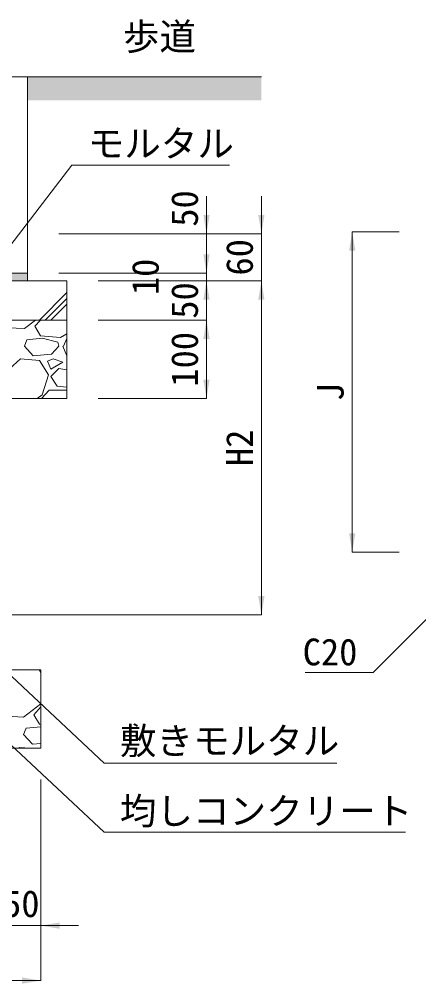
# Model space of a CAD drawing. Units: millimetres at full size. Extents: x -256 to 8822, y 144 to 6610.
# Drawn here: x 1131 to 1640, y 3349 to 4578 of the extents above; entities that cross this region are included whole.
import ezdxf
from ezdxf.enums import TextEntityAlignment as Align

# ---------------------------------------------------------------- set-up
doc = ezdxf.new("R2010")
doc.units = ezdxf.units.MM
doc.header["$LTSCALE"] = 10
for name, color, linetype, lineweight in [('KIJUN', 7, 'Continuous', 9), ('ハッチング_基礎', 150, 'Continuous', 9), ('寸法線', 7, 'Continuous', 13), ('引出線', 4, 'Continuous', 13), ('舗装・基礎', 3, 'Continuous', 20)]:
    doc.layers.add(name, color=color, linetype=linetype, lineweight=lineweight)
for name, color, linetype in [('ハッチング_モルタル', 30, 'Continuous'), ('ハッチング_舗装', 7, 'Continuous'), ('文字', 7, 'Continuous')]:
    doc.layers.add(name, color=color, linetype=linetype)
doc.styles.add('ＭＳ ゴシック', font='')
doc.styles.get('ＭＳ ゴシック').set_extended_font_data('MS Gothic')

# ---------------------------------------------------------------- blocks, each defined once
blk = doc.blocks.new('filled_arrow')
at = {"color": 0, "linetype": 'Continuous', "lineweight": -2}
blk.add_solid([(7.5, 1.25), (0, 0), (7.5, -1.25)], dxfattribs=at)

msp = doc.modelspace()

# ---------------------------------------------------------------- hatches: boundary and pattern name
at = {"layer": 'ハッチング_モルタル'}
msp.add_hatch(color=256, dxfattribs=at).paths.add_polyline_path([(936.26, 4254.98), (941.26, 4304.98), (931.73, 4304.98), (931.72, 4304.98), (936.72, 4244.98), (1058.22, 4244.98), (1141.26, 4244.98), (1141.26, 4254.98)])
at = {"layer": 'ハッチング_基礎', "lineweight": 5}
h = msp.add_hatch(dxfattribs=at)
h.set_pattern_fill('USER', color=256, style=0, pattern_type=2)
h.set_pattern_definition([(45, (-5800.99, 1621.73), (-70.7107, 70.7107), []), (45, (-5793.74, 1621.73), (-70.7107, 70.7107), []), (45, (-5786.49, 1621.73), (-70.7107, 70.7107), [])])
h.paths.add_polyline_path([(1058.22, 4244.98), (1058.22, 4194.98), (1191.26, 4194.98), (1191.26, 4244.98)])
at = {"layer": 'ハッチング_舗装'}
msp.add_hatch(color=256, dxfattribs=at).paths.add_polyline_path([(1439.35, 4474.98), (1439.35, 4504.98), (1141.26, 4504.98), (1141.26, 4474.98)])

# ---------------------------------------------------------------- linework, layer by layer
at = {"layer": 'KIJUN', "lineweight": 13}
for p, q in [((988.41, 4504.98), (1141.26, 4504.98)), ((1141.26, 4504.98), (1141.26, 4254.98)), ((936.26, 4254.98), (1141.26, 4254.98))]:
    msp.add_line(p, q, dxfattribs=at)
at = {"layer": 'ハッチング_基礎', "lineweight": 5}
for p, q in [((1137.28, 4184.08), (1151.38, 4194.98)), ((1150.49, 4187.13), (1157.55, 4194.98)), ((1115.94, 4185.1), (1137.28, 4184.08)), ((1157.6, 4174.94), (1150.49, 4187.13)), ((1137.28, 4161.73), (1140.33, 4169.86)), ((1159.63, 4171.89), (1140.33, 4169.86)), ((1183, 4172.91), (1157.6, 4174.94)), ((1179.95, 4166.81), (1159.63, 4171.89)), ((1191.26, 4177.24), (1183, 4172.91)), ((1187.06, 4161.73), (1191.26, 4171.53)), ((1148.45, 4149.54), (1137.28, 4161.73)), ((1180.97, 4161.73), (1171.82, 4151.57)), ((1180.97, 4161.73), (1179.95, 4166.81)), ((1186.05, 4161.73), (1191.26, 4149.56)), ((1132.2, 4145.47), (1108.83, 4124.14)), ((1156.58, 4143.44), (1132.2, 4145.47)), ((1171.82, 4151.57), (1148.45, 4149.54)), ((1167.76, 4125.15), (1156.58, 4143.44)), ((1173.85, 4145.47), (1166.74, 4142.43)), ((1186.05, 4141.41), (1173.85, 4145.47)), ((1166.74, 4142.43), (1170.81, 4132.27)), ((1170.81, 4132.27), (1186.05, 4141.41)), ((1180.97, 4133.28), (1170.81, 4123.12)), ((1191.26, 4131.74), (1180.97, 4133.28)), ((1159.63, 4099.75), (1167.76, 4125.15)), ((1170.81, 4123.12), (1178.93, 4110.93)), ((1158.99, 4094.98), (1168.77, 4105.85)), ((1168.77, 4105.85), (1191.26, 4105.85)), ((1178.93, 4110.93), (1191.26, 4109.45)), ((1153.45, 4094.98), (1159.63, 4099.75))]:
    msp.add_line(p, q, dxfattribs=at)
at = {"layer": 'ハッチング_基礎'}
for p, q in [((1158.22, 3745.45), (1155.91, 3749.22)), ((1136.17, 3688.98), (1158.22, 3706.01)), ((1149.38, 3692.03), (1158.22, 3701.85)), ((1114.84, 3689.99), (1136.17, 3688.98)), ((1156.49, 3679.83), (1149.38, 3692.03)), ((1158.22, 3676.75), (1139.22, 3674.75)), ((1158.22, 3679.7), (1156.49, 3679.83)), ((1136.17, 3666.63), (1139.22, 3674.75)), ((1147.35, 3654.43), (1136.17, 3666.63)), ((1158.22, 3655.38), (1147.34, 3654.43)), ((1131.09, 3650.37), (1129.84, 3649.22)), ((1144.88, 3649.22), (1131.09, 3650.37))]:
    msp.add_line(p, q, dxfattribs=at)
at = {"layer": '寸法線'}
for p, q in [((1369.35, 4254.98), (1369.35, 4352.98)), ((1439.35, 4196.98), (1439.35, 4352.98)), ((1181.26, 4304.98), (1439.35, 4304.98)), ((1181.26, 4304.98), (1369.35, 4304.98)), ((1369.35, 4196.98), (1369.35, 4302.98)), ((1555.18, 4307.25), (1555.18, 3899.25)), ((1615.18, 4307.25), (1555.18, 4307.25)), ((1181.26, 4254.98), (1369.35, 4254.98)), ((1181.26, 4254.98), (1369.35, 4254.98)), ((1231.26, 4244.98), (1369.35, 4244.98)), ((1231.26, 4244.98), (1439.35, 4244.98)), ((1231.26, 4244.98), (1439.35, 4244.98)), ((1231.26, 4244.98), (1369.35, 4244.98)), ((1369.35, 4146.98), (1369.35, 4244.98)), ((1439.35, 4244.98), (1439.35, 3819.25)), ((1231.26, 4194.98), (1369.35, 4194.98)), ((1231.26, 4194.98), (1369.35, 4194.98)), ((1369.35, 4094.98), (1369.35, 4194.98)), ((1231.26, 4094.98), (1369.35, 4094.98)), ((1615.18, 3899.25), (1555.18, 3899.25)), ((1098.22, 3819.25), (1439.35, 3819.25)), ((1158.22, 3609.22), (1158.22, 3423.13)), ((1158.22, 3609.22), (1158.22, 3353.13)), ((1060.22, 3423.13), (1206.22, 3423.13)), ((538.22, 3353.13), (1158.22, 3353.13))]:
    msp.add_line(p, q, dxfattribs=at)
at = {"layer": '引出線'}
for points in [[(1091.81, 4254.98), (1197.85, 4392.6), (1398.58, 4392.6)], [(1665.18, 3829.25), (1581.78, 3745.85), (1495.27, 3745.85)], [(1058.22, 3799.22), (1238.91, 3630.39), (1535.4, 3630.39)], [(993.37, 3771.72), (1238.91, 3542.3), (1622.93, 3542.3)]]:
    msp.add_lwpolyline(points, dxfattribs=at)
at = {"layer": '舗装・基礎'}
for p, q in [((1141.26, 4504.98), (1439.35, 4504.98)), ((1141.26, 4254.98), (1141.26, 4244.98)), ((1191.26, 4244.98), (1058.22, 4244.98)), ((1191.26, 4094.98), (1191.26, 4244.98)), ((1058.22, 4194.98), (1191.26, 4194.98)), ((1058.22, 4094.98), (1191.26, 4094.98)), ((538.22, 3749.22), (1158.22, 3749.22)), ((1158.22, 3749.22), (1158.22, 3649.22)), ((1158.22, 3649.22), (538.22, 3649.22))]:
    msp.add_line(p, q, dxfattribs=at)

# ---------------------------------------------------------------- block references
at = {"layer": '寸法線', "xscale": 3.2, "yscale": 3.2}
for p, rotation in [((1369.35, 4304.98), 90), ((1439.35, 4304.98), 90), ((1555.18, 4307.25), 270), ((1369.35, 4254.98), 90), ((1369.35, 4254.98), 90), ((1369.35, 4244.98), 270), ((1369.35, 4244.98), 270), ((1439.35, 4244.98), 270), ((1439.35, 4244.98), 270), ((1369.35, 4194.98), 270), ((1369.35, 4194.98), 270), ((1369.35, 4094.98), 90), ((1555.18, 3899.25), 90), ((1439.35, 3819.25), 90), ((1158.22, 3353.13), 180)]:
    msp.add_blockref('filled_arrow', p, dxfattribs=dict(at, rotation=rotation))
msp.add_blockref('filled_arrow', (1158.22, 3423.13), dxfattribs=at)

# ---------------------------------------------------------------- texts
at = {"layer": '寸法線', "style": 'ＭＳ ゴシック'}
for s, p in [('50', (1341.35, 4337.22)), ('60', (1411.35, 4274.98)), ('10', (1291.35, 4249.98)), ('50', (1341.35, 4219.98)), ('100', (1341.35, 4144.98)), ('J', (1527.18, 4103.25)), ('H2', (1411.35, 4032.11))]:
    msp.add_text(s, height=34.18, rotation=90, dxfattribs=at).set_placement(p, align=Align.MIDDLE_CENTER)
msp.add_text('50', height=34.18, dxfattribs=at).set_placement((1133.22, 3451.13), align=Align.MIDDLE_CENTER)
at = {"layer": '引出線', "style": 'ＭＳ ゴシック'}
for s, p in [('モルタル', (1217.85, 4437.08)), ('敷きモルタル', (1258.91, 3675.78)), ('均しコンクリート', (1258.91, 3586.42))]:
    msp.add_text(s, height=34.18, dxfattribs=at).set_placement(p, align=Align.TOP_LEFT)
msp.add_text('C20', height=34.18, dxfattribs=at).set_placement((1561.78, 3789.05), align=Align.TOP_RIGHT)
at = {"layer": '文字', "style": 'ＭＳ ゴシック'}
msp.add_text('歩道', height=34.18, dxfattribs=at).set_placement((1262.73, 4528.94), align=Align.BOTTOM_LEFT)

doc.saveas('drawing.dxf')
